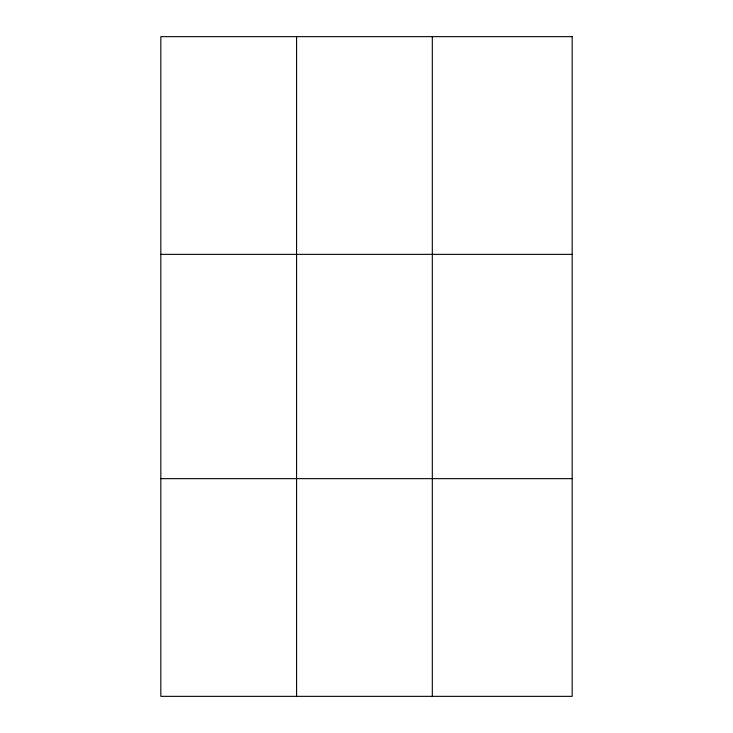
<?xml version="1.0" encoding="UTF-8"?>
<svg xmlns="http://www.w3.org/2000/svg" width="733" height="733" viewBox="0 0 733 733"><rect width="100%" height="100%" fill="white"/><g stroke="black" fill="none" stroke-linecap="round" stroke-linejoin="round"><path stroke-width="1.1" d="M296.572 36.65L296.572 696.35M432.314 36.65L432.314 696.35M160.829 254.351L572.171 254.351M160.829 478.649L572.171 478.649M572.171 36.65L572.171 696.35L160.829 696.35L160.829 36.65L572.171 36.65"/></g></svg>
